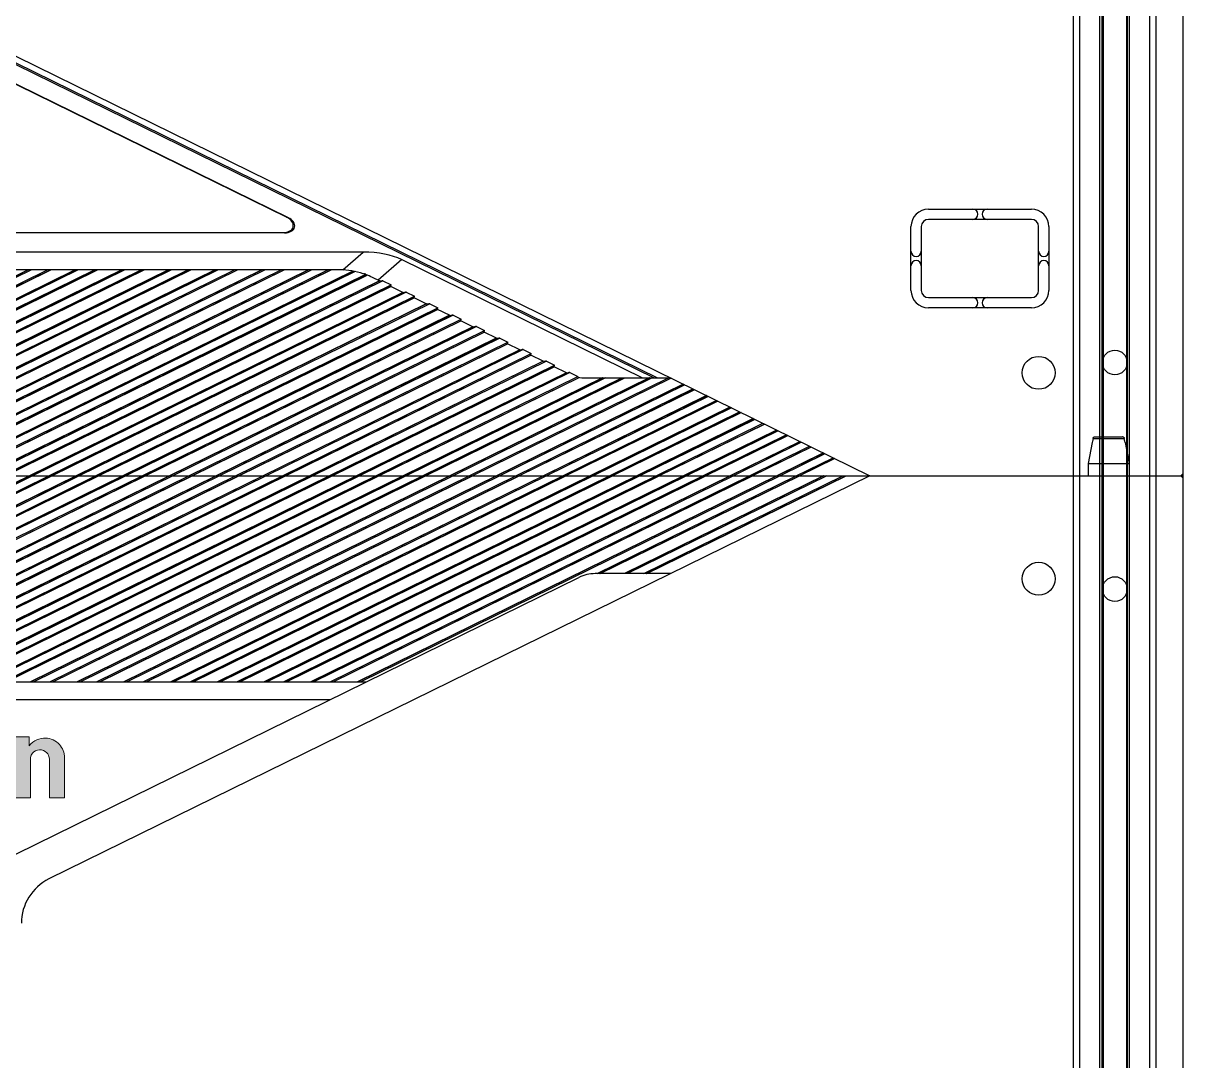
# Model space of a CAD drawing. Header units: millimetres. Extents: x 1927 to 14264, y 1863 to 5555.
# Drawn here: x 12292.3 to 12573.9, y 4331.5 to 4583.4 of the extents above; entities that cross this region are included whole.
import ezdxf

# ---------------------------------------------------------------- set-up
doc = ezdxf.new("R2010")
doc.units = ezdxf.units.MM
doc.layers.add('02___PRT_ALL_AXES', color=7, linetype='Continuous')
doc.layers.add('图层 1', color=7, linetype='Continuous', lineweight=18)

# ---------------------------------------------------------------- blocks, each defined once
blk = doc.blocks.new('rygj')
at = {"color": 114, "linetype": 'Continuous', "true_color": 0x139b48}
for p, q in [((4442.06, 3171.65), (5101.06, 3171.65)), ((4442.06, 3170.15), (5101.06, 3170.15)), ((4495.01, 3165.25), (5068.7, 3165.25)), ((4495.4, 3164.75), (5068.31, 3164.75)), ((4495.01, 3158.05), (5068.7, 3158.05)), ((4495.4, 3158.55), (5068.31, 3158.55)), ((4442.06, 3153.15), (5101.06, 3153.15)), ((4442.06, 3151.65), (5101.06, 3151.65))]:
    blk.add_line(p, q, dxfattribs=at)
at = {"layer": '02___PRT_ALL_AXES', "color": 114, "linetype": 'Continuous', "true_color": 0x139b48}
for p, q in [((5068.14, 3164.49), (4464.57, 3164.49)), ((5068.14, 3158.81), (4464.57, 3158.81))]:
    blk.add_line(p, q, dxfattribs=at)
blk = doc.blocks.new('rsfv')
at = {"rotation": 90}
blk.add_blockref('rygj', (14412.27, 369.86), dxfattribs=at)
blk = doc.blocks.new('RYHF')
h = blk.add_hatch(color=256)
edge = h.paths.add_edge_path()
edge.add_spline(control_points=[(7112.47, 5795.88), (7112.47, 5795.88), (7112.47, 5810.72), (7112.47, 5810.72), (7112.47, 5810.72), (7115.8, 5810.72), (7115.8, 5810.72), (7115.8, 5810.72), (7115.8, 5808.52), (7115.8, 5808.52), (7116.96, 5809.9), (7118.13, 5810.45), (7119.9, 5810.4), (7120.86, 5810.4), (7122.37, 5809.76), (7123.13, 5808.85), (7123.86, 5807.92), (7124.39, 5807.15), (7124.39, 5805.45), (7124.39, 5805.45), (7124.39, 5795.88), (7124.39, 5795.88), (7124.39, 5795.88), (7120.75, 5795.88), (7120.75, 5795.88), (7120.75, 5795.88), (7120.75, 5804.19), (7120.75, 5804.19), (7120.75, 5804.67), (7120.75, 5805.2), (7120.67, 5805.69), (7120.61, 5806.08), (7120.39, 5806.51), (7120.07, 5806.85), (7119.14, 5807.85), (7117.43, 5807.82), (7116.57, 5806.72), (7116.12, 5806.13), (7116.08, 5805.56), (7116.08, 5804.11), (7116.08, 5804.11), (7116.08, 5795.88), (7116.08, 5795.88), (7116.08, 5795.88), (7112.47, 5795.88), (7112.47, 5795.88)], knot_values=[0, 0, 0, 0, 1, 1, 1, 2, 2, 2, 3, 3, 3, 4, 4, 4, 5, 5, 5, 6, 6, 6, 7, 7, 7, 8, 8, 8, 9, 9, 9, 10, 10, 10, 11, 11, 11, 12, 12, 12, 13, 13, 13, 14, 14, 14, 15, 15, 15, 15], degree=3, periodic=0)
at = {"color": 7, "linetype": 'Continuous'}
for p, q in [((7373.87, 5882.19), (7372.92, 5877.09)), ((7373.93, 5882.19), (7373.87, 5882.19)), ((7373.99, 5882.52), (7373.93, 5882.19)), ((7374.05, 5882.85), (7373.99, 5882.52)), ((7374.02, 5882.69), (7373.99, 5882.52)), ((7374.05, 5882.85), (7374.02, 5882.69)), ((7374.11, 5883.18), (7374.05, 5882.85)), ((7374.11, 5883.18), (7381.69, 5883.18)), ((7374.61, 5883.59), (7381.18, 5883.59)), ((7381.75, 5882.85), (7381.69, 5883.18)), ((7381.81, 5882.52), (7381.75, 5882.85)), ((7381.78, 5882.69), (7381.75, 5882.85)), ((7381.81, 5882.52), (7381.78, 5882.69)), ((7381.87, 5882.19), (7381.81, 5882.52)), ((7381.93, 5882.19), (7381.87, 5882.19)), ((7381.93, 5882.19), (7382.87, 5877.09)), ((7372.92, 5877.09), (7372.92, 5874.09)), ((7372.92, 5877.09), (7382.87, 5877.09)), ((7382.87, 5877.09), (7382.87, 5874.09)), ((6795.9, 5874.09), (7395.9, 5874.09)), ((7115.86, 5874.09), (7014.05, 5824.09)), ((7115.94, 5874.09), (7014.12, 5824.09)), ((7116.62, 5874.09), (7014.8, 5824.09)), ((7018.74, 5824.09), (7120.56, 5874.09)), ((7019.42, 5824.09), (7121.24, 5874.09)), ((7019.49, 5824.09), (7121.31, 5874.09)), ((7127.21, 5874.09), (7025.39, 5824.09)), ((7127.28, 5874.09), (7025.46, 5824.09)), ((7127.96, 5874.09), (7026.14, 5824.09)), ((7030.08, 5824.09), (7131.9, 5874.09)), ((7030.76, 5824.09), (7132.58, 5874.09)), ((7030.83, 5824.09), (7132.65, 5874.09)), ((7138.55, 5874.09), (7036.73, 5824.09)), ((7138.62, 5874.09), (7036.81, 5824.09)), ((7139.3, 5874.09), (7037.49, 5824.09)), ((7041.42, 5824.09), (7143.24, 5874.09)), ((7042.1, 5824.09), (7143.92, 5874.09)), ((7042.18, 5824.09), (7144, 5874.09)), ((7149.89, 5874.09), (7048.08, 5824.09)), ((7149.97, 5874.09), (7048.15, 5824.09)), ((7150.65, 5874.09), (7048.83, 5824.09)), ((7052.77, 5824.09), (7154.59, 5874.09)), ((7053.45, 5824.09), (7155.27, 5874.09)), ((7053.52, 5824.09), (7155.34, 5874.09)), ((7161.24, 5874.09), (7059.42, 5824.09)), ((7161.31, 5874.09), (7059.49, 5824.09)), ((7161.99, 5874.09), (7060.17, 5824.09)), ((7064.11, 5824.09), (7165.93, 5874.09)), ((7064.79, 5824.09), (7166.61, 5874.09)), ((7064.86, 5824.09), (7166.68, 5874.09)), ((7172.58, 5874.09), (7070.76, 5824.09)), ((7172.65, 5874.09), (7070.84, 5824.09)), ((7173.33, 5874.09), (7071.51, 5824.09)), ((7075.45, 5824.09), (7177.27, 5874.09)), ((7076.13, 5824.09), (7177.95, 5874.09)), ((7076.21, 5824.09), (7178.02, 5874.09)), ((7183.92, 5874.09), (7082.11, 5824.09)), ((7184, 5874.09), (7082.18, 5824.09)), ((7184.68, 5874.09), (7082.86, 5824.09)), ((7086.8, 5824.09), (7188.62, 5874.09)), ((7087.48, 5824.09), (7189.29, 5874.09)), ((7087.55, 5824.09), (7189.37, 5874.09)), ((7195.27, 5874.09), (7093.45, 5824.09)), ((7195.34, 5874.09), (7093.52, 5824.09)), ((7196.02, 5874.09), (7094.2, 5824.09)), ((7098.14, 5824.09), (7199.96, 5874.09)), ((7098.82, 5824.09), (7200.64, 5874.09)), ((7098.89, 5824.09), (7200.71, 5874.09)), ((7206.61, 5874.09), (7104.79, 5824.09)), ((7206.68, 5874.09), (7104.86, 5824.09)), ((7207.36, 5874.09), (7105.54, 5824.09)), ((7109.48, 5824.09), (7211.3, 5874.09)), ((7110.16, 5824.09), (7211.98, 5874.09)), ((7110.24, 5824.09), (7212.05, 5874.09)), ((7217.95, 5874.09), (7116.13, 5824.09)), ((7218.03, 5874.09), (7116.21, 5824.09)), ((7218.71, 5874.09), (7116.89, 5824.09)), ((7319.9, 5874.09), (7120.61, 5776.23)), ((7120.83, 5824.09), (7222.65, 5874.09)), ((7121.51, 5824.09), (7223.32, 5874.09)), ((7121.58, 5824.09), (7223.4, 5874.09)), ((7229.3, 5874.09), (7127.48, 5824.09)), ((7229.37, 5874.09), (7127.55, 5824.09)), ((7230.05, 5874.09), (7128.23, 5824.09)), ((7132.17, 5824.09), (7233.99, 5874.09)), ((7132.85, 5824.09), (7234.67, 5874.09)), ((7132.92, 5824.09), (7234.74, 5874.09)), ((7240.64, 5874.09), (7138.82, 5824.09)), ((7240.71, 5874.09), (7138.89, 5824.09)), ((7241.39, 5874.09), (7139.57, 5824.09)), ((7143.51, 5824.09), (7245.33, 5874.09)), ((7144.19, 5824.09), (7246.01, 5874.09)), ((7144.27, 5824.09), (7246.08, 5874.09)), ((7251.98, 5874.09), (7150.16, 5824.09)), ((7252.06, 5874.09), (7150.24, 5824.09)), ((7252.74, 5874.09), (7150.92, 5824.09)), ((7154.86, 5824.09), (7256.67, 5874.09)), ((7155.54, 5824.09), (7257.35, 5874.09)), ((7155.61, 5824.09), (7257.43, 5874.09)), ((7263.33, 5874.09), (7161.51, 5824.09)), ((7263.4, 5874.09), (7161.58, 5824.09)), ((7264.08, 5874.09), (7162.26, 5824.09)), ((7166.2, 5824.09), (7268.02, 5874.09)), ((7166.88, 5824.09), (7268.7, 5874.09)), ((7166.95, 5824.09), (7268.77, 5874.09)), ((7274.67, 5874.09), (7172.85, 5824.09)), ((7274.74, 5874.09), (7172.92, 5824.09)), ((7275.42, 5874.09), (7173.6, 5824.09)), ((7177.54, 5824.09), (7279.36, 5874.09)), ((7178.22, 5824.09), (7280.04, 5874.09)), ((7178.3, 5824.09), (7280.11, 5874.09)), ((7286.01, 5874.09), (7184.19, 5824.09)), ((7286.09, 5874.09), (7184.27, 5824.09)), ((7286.77, 5874.09), (7184.95, 5824.09)), ((7188.89, 5824.09), (7290.7, 5874.09)), ((7189.57, 5824.09), (7291.38, 5874.09)), ((7189.64, 5824.09), (7291.46, 5874.09)), ((7297.36, 5874.09), (7195.54, 5824.09)), ((7297.43, 5874.09), (7195.61, 5824.09)), ((7298.11, 5874.09), (7196.29, 5824.09)), ((7253.68, 5850.34), (7302.05, 5874.09)), ((7254.36, 5850.34), (7302.73, 5874.09)), ((7254.44, 5850.34), (7302.8, 5874.09)), ((7308.7, 5874.09), (7260.34, 5850.34)), ((7308.77, 5874.09), (7260.41, 5850.34)), ((7309.45, 5874.09), (7261.09, 5850.34)), ((7265.03, 5850.34), (7313.39, 5874.09)), ((7265.71, 5850.34), (7314.07, 5874.09)), ((7265.78, 5850.34), (7314.14, 5874.09)), ((7395.9, 5873.59), (7395.4, 5874.09)), ((7395.9, 5874.09), (7395.9, 5536.59)), ((7084.61, 5768.57), (7249.24, 5849.42)), ((7271.54, 5850.34), (7253.21, 5850.34)), ((7000.59, 5824.09), (7197.66, 5824.09)), ((6994.93, 5819.81), (7188.94, 5819.81)), ((7104.12, 5640.6), (7267.57, 5560.34)), ((7104.52, 5640.8), (7268.36, 5560.34)), ((7106.11, 5641.58), (7319.9, 5536.59)), ((7108.66, 5633.64), (7178.68, 5599.26)), ((7108.66, 5633.55), (7178.33, 5599.34)), ((7334.15, 5601.34), (7359.15, 5601.34)), ((7178.33, 5599.34), (7178.68, 5599.26)), ((7359.15, 5598.84), (7334.15, 5598.84)), ((7177.83, 5595.59), (7034.39, 5595.59)), ((7034.74, 5595.67), (7177.48, 5595.67)), ((7177.48, 5595.67), (7177.83, 5595.59)), ((7329.9, 5581.59), (7329.9, 5597.09)), ((7332.4, 5597.09), (7332.4, 5581.59)), ((7360.9, 5581.59), (7360.9, 5597.09)), ((7363.4, 5597.09), (7363.4, 5581.59)), ((7196.87, 5590.88), (7002.86, 5590.88)), ((7191.97, 5586.58), (7196.87, 5590.88)), ((7206.24, 5589.07), (7200.54, 5584.07)), ((7206.24, 5589.07), (7264.73, 5560.34)), ((7191.21, 5586.59), (6994.14, 5586.59)), ((7115.59, 5586.59), (7013.77, 5536.59)), ((7115.67, 5586.59), (7013.85, 5536.59)), ((7116.35, 5586.59), (7014.53, 5536.59)), ((7018.47, 5536.59), (7120.28, 5586.59)), ((7019.15, 5536.59), (7120.96, 5586.59)), ((7019.22, 5536.59), (7121.04, 5586.59)), ((7126.94, 5586.59), (7025.12, 5536.59)), ((7127.01, 5586.59), (7025.19, 5536.59)), ((7127.69, 5586.59), (7025.87, 5536.59)), ((7029.81, 5536.59), (7131.63, 5586.59)), ((7030.49, 5536.59), (7132.31, 5586.59)), ((7030.56, 5536.59), (7132.38, 5586.59)), ((7138.28, 5586.59), (7036.46, 5536.59)), ((7138.35, 5586.59), (7036.53, 5536.59)), ((7139.03, 5586.59), (7037.21, 5536.59)), ((7041.15, 5536.59), (7142.97, 5586.59)), ((7041.83, 5536.59), (7143.65, 5586.59)), ((7041.91, 5536.59), (7143.72, 5586.59)), ((7149.62, 5586.59), (7047.8, 5536.59)), ((7149.7, 5586.59), (7047.88, 5536.59)), ((7150.37, 5586.59), (7048.56, 5536.59)), ((7052.5, 5536.59), (7154.31, 5586.59)), ((7053.18, 5536.59), (7154.99, 5586.59)), ((7053.25, 5536.59), (7155.07, 5586.59)), ((7160.97, 5586.59), (7059.15, 5536.59)), ((7161.04, 5586.59), (7059.22, 5536.59)), ((7161.72, 5586.59), (7059.9, 5536.59)), ((7063.84, 5536.59), (7165.66, 5586.59)), ((7064.52, 5536.59), (7166.34, 5586.59)), ((7064.59, 5536.59), (7166.41, 5586.59)), ((7172.31, 5586.59), (7070.49, 5536.59)), ((7172.38, 5586.59), (7070.56, 5536.59)), ((7173.06, 5586.59), (7071.24, 5536.59)), ((7075.18, 5536.59), (7177, 5586.59)), ((7075.86, 5536.59), (7177.68, 5586.59)), ((7075.94, 5536.59), (7177.75, 5586.59)), ((7183.65, 5586.59), (7081.83, 5536.59)), ((7183.73, 5586.59), (7081.91, 5536.59)), ((7184.4, 5586.59), (7082.59, 5536.59)), ((7086.53, 5536.59), (7188.34, 5586.59)), ((7087.21, 5536.59), (7189.02, 5586.59)), ((7087.28, 5536.59), (7189.1, 5586.59)), ((7194.4, 5586.3), (7093.18, 5536.59)), ((7194.45, 5586.29), (7093.25, 5536.59)), ((7194.95, 5586.2), (7093.93, 5536.59)), ((7097.87, 5536.59), (7197.52, 5585.53)), ((7098.55, 5536.59), (7197.81, 5585.34)), ((7098.62, 5536.59), (7197.85, 5585.32)), ((7200.87, 5583.9), (7104.52, 5536.59)), ((7200.9, 5583.89), (7104.59, 5536.59)), ((7201.7, 5583.94), (7105.27, 5536.59)), ((7201.03, 5583.82), (7199.15, 5584.75)), ((7201.7, 5583.94), (7203.67, 5582.97)), ((7109.21, 5536.59), (7203.67, 5582.97)), ((7109.89, 5536.59), (7203.55, 5582.59)), ((7109.96, 5536.59), (7203.59, 5582.57)), ((7206.54, 5581.12), (7115.86, 5536.59)), ((7206.57, 5581.1), (7115.94, 5536.59)), ((7207.37, 5581.16), (7116.62, 5536.59)), ((7206.7, 5581.04), (7203.43, 5582.65)), ((7207.37, 5581.16), (7209.34, 5580.19)), ((7120.56, 5536.59), (7209.34, 5580.19)), ((7121.24, 5536.59), (7209.22, 5579.8)), ((7121.31, 5536.59), (7209.26, 5579.78)), ((7212.21, 5578.33), (7127.21, 5536.59)), ((7212.25, 5578.32), (7127.28, 5536.59)), ((7213.04, 5578.37), (7127.96, 5536.59)), ((7212.37, 5578.25), (7209.1, 5579.86)), ((7213.04, 5578.37), (7215.01, 5577.4)), ((7334.15, 5579.84), (7359.15, 5579.84)), ((7131.9, 5536.59), (7215.01, 5577.4)), ((7132.58, 5536.59), (7214.9, 5577.01)), ((7132.65, 5536.59), (7214.93, 5577)), ((7217.88, 5575.55), (7138.55, 5536.59)), ((7217.92, 5575.53), (7138.62, 5536.59)), ((7218.71, 5575.59), (7139.3, 5536.59)), ((7218.04, 5575.47), (7214.77, 5577.08)), ((7218.71, 5575.59), (7220.68, 5574.62)), ((7359.15, 5577.34), (7334.15, 5577.34)), ((7143.24, 5536.59), (7220.68, 5574.62)), ((7143.92, 5536.59), (7220.57, 5574.23)), ((7143.99, 5536.59), (7220.6, 5574.21)), ((7223.55, 5572.76), (7149.89, 5536.59)), ((7223.59, 5572.75), (7149.97, 5536.59)), ((7224.38, 5572.8), (7150.65, 5536.59)), ((7223.72, 5572.68), (7220.44, 5574.29)), ((7224.38, 5572.8), (7226.35, 5571.83)), ((7154.59, 5536.59), (7226.35, 5571.83)), ((7155.26, 5536.59), (7226.24, 5571.44)), ((7155.34, 5536.59), (7226.28, 5571.43)), ((7229.22, 5569.98), (7161.24, 5536.59)), ((7229.26, 5569.96), (7161.31, 5536.59)), ((7230.05, 5570.02), (7161.99, 5536.59)), ((7229.39, 5569.9), (7226.11, 5571.51)), ((7230.05, 5570.02), (7232.02, 5569.05)), ((7165.93, 5536.59), (7232.02, 5569.05)), ((7166.61, 5536.59), (7231.91, 5568.66)), ((7166.68, 5536.59), (7231.95, 5568.64)), ((7234.9, 5567.19), (7172.58, 5536.59)), ((7234.93, 5567.18), (7172.65, 5536.59)), ((7235.73, 5567.23), (7173.33, 5536.59)), ((7235.06, 5567.11), (7231.78, 5568.72)), ((7235.73, 5567.23), (7237.7, 5566.26)), ((7177.27, 5536.59), (7237.7, 5566.26)), ((7177.95, 5536.59), (7237.58, 5565.87)), ((7178.02, 5536.59), (7237.62, 5565.86)), ((7240.57, 5564.41), (7183.92, 5536.59)), ((7240.6, 5564.39), (7184, 5536.59)), ((7241.4, 5564.45), (7184.68, 5536.59)), ((7240.73, 5564.33), (7237.46, 5565.94)), ((7241.4, 5564.45), (7243.37, 5563.48)), ((7188.61, 5536.59), (7243.37, 5563.48)), ((7189.29, 5536.59), (7243.25, 5563.09)), ((7189.37, 5536.59), (7243.29, 5563.07)), ((7246.24, 5561.62), (7195.27, 5536.59)), ((7246.28, 5561.6), (7195.34, 5536.59)), ((7247.07, 5561.66), (7196.02, 5536.59)), ((7246.4, 5561.54), (7243.13, 5563.15)), ((7247.07, 5561.66), (7249.04, 5560.69)), ((7199.96, 5536.59), (7249.04, 5560.69)), ((7200.64, 5536.59), (7249.31, 5560.49)), ((7200.71, 5536.59), (7249.36, 5560.48)), ((7254.97, 5560.34), (7206.61, 5536.59)), ((7255.05, 5560.34), (7206.68, 5536.59)), ((7255.73, 5560.34), (7207.36, 5536.59)), ((7211.3, 5536.59), (7259.67, 5560.34)), ((7211.98, 5536.59), (7260.34, 5560.34)), ((7212.05, 5536.59), (7260.42, 5560.34)), ((7266.32, 5560.34), (7217.95, 5536.59)), ((7266.39, 5560.34), (7218.03, 5536.59)), ((7267.07, 5560.34), (7218.71, 5536.59)), ((7222.64, 5536.59), (7271.01, 5560.34)), ((7223.32, 5536.59), (7271.61, 5560.3)), ((7271.65, 5560.29), (7223.4, 5536.59)), ((7274.6, 5558.84), (7229.3, 5536.59)), ((7274.63, 5558.82), (7229.37, 5536.59)), ((7274.97, 5558.65), (7230.05, 5536.59)), ((7250.94, 5560.34), (7271.54, 5560.34)), ((7233.99, 5536.59), (7276.94, 5557.69)), ((7234.67, 5536.59), (7277.28, 5557.52)), ((7277.32, 5557.5), (7234.74, 5536.59)), ((7280.27, 5556.05), (7240.64, 5536.59)), ((7280.31, 5556.03), (7240.71, 5536.59)), ((7280.65, 5555.87), (7241.39, 5536.59)), ((7245.33, 5536.59), (7282.62, 5554.9)), ((7246.01, 5536.59), (7282.96, 5554.73)), ((7282.99, 5554.72), (7246.08, 5536.59)), ((7285.94, 5553.27), (7251.98, 5536.59)), ((7285.98, 5553.25), (7252.06, 5536.59)), ((7286.32, 5553.08), (7252.74, 5536.59)), ((7256.67, 5536.59), (7288.29, 5552.12)), ((7257.35, 5536.59), (7288.63, 5551.95)), ((7288.66, 5551.93), (7257.43, 5536.59)), ((7291.61, 5550.48), (7263.33, 5536.59)), ((7291.65, 5550.46), (7263.4, 5536.59)), ((7291.99, 5550.3), (7264.08, 5536.59)), ((7268.02, 5536.59), (7293.96, 5549.33)), ((7268.7, 5536.59), (7294.3, 5549.16)), ((7294.34, 5549.15), (7268.77, 5536.59)), ((7297.28, 5547.7), (7274.67, 5536.59)), ((7297.32, 5547.68), (7274.74, 5536.59)), ((7297.66, 5547.51), (7275.42, 5536.59)), ((7279.36, 5536.59), (7299.63, 5546.54)), ((7280.04, 5536.59), (7299.97, 5546.38)), ((7300.01, 5546.36), (7280.11, 5536.59)), ((7302.96, 5544.91), (7286.01, 5536.59)), ((7302.99, 5544.89), (7286.09, 5536.59)), ((7303.33, 5544.73), (7286.77, 5536.59)), ((7290.7, 5536.59), (7305.3, 5543.76)), ((7291.38, 5536.59), (7305.64, 5543.59)), ((7305.68, 5543.57), (7291.46, 5536.59)), ((7308.63, 5542.13), (7297.36, 5536.59)), ((7308.66, 5542.11), (7297.43, 5536.59)), ((7309, 5541.94), (7298.11, 5536.59)), ((7302.05, 5536.59), (7310.97, 5540.97)), ((7302.73, 5536.59), (7311.31, 5540.81)), ((7311.35, 5540.79), (7302.8, 5536.59)), ((6795.9, 5536.59), (7395.9, 5536.59)), ((7395.4, 5536.59), (7395.9, 5537.09))]:
    blk.add_line(p, q, dxfattribs=at)
for centre, radius in [((7360.9, 5849.09), 4), ((7379.4, 5846.59), 3), ((7379.4, 5564.09), 3), ((7360.9, 5561.59), 4)]:
    blk.add_circle(centre, radius, dxfattribs=at)
for centre, radius, start, end in [((7381.18, 5883.07), 0.522, 77.0352, 89.9936), ((7253.21, 5841.34), 9, 90, 116.1543), ((7125.9, 5765.45), 12, 116.1543, 180), ((7334.15, 5597.09), 4.25, 90, 180), ((7344.9, 5600.09), 1.25, 270, 90), ((7348.4, 5600.09), 1.25, 90, 270), ((7359.15, 5597.09), 4.25, 0, 90), ((7334.15, 5597.09), 1.75, 90, 180), ((7359.15, 5597.09), 1.75, 0, 90), ((7331.15, 5591.09), 1.25, 180, 0), ((7362.15, 5591.09), 1.25, 180, 0), ((7191.21, 5568.59), 18, 71.4761, 90), ((7331.15, 5587.59), 1.25, 0, 180), ((7362.15, 5587.59), 1.25, 0, 180), ((7191.21, 5568.59), 18, 63.8457, 69.3822), ((7334.15, 5581.59), 4.25, 180, 270), ((7334.15, 5581.59), 1.75, 180, 270), ((7359.15, 5581.59), 4.25, 270, 0), ((7359.15, 5581.59), 1.75, 270, 0), ((7344.9, 5578.59), 1.25, 270, 90), ((7348.4, 5578.59), 1.25, 90, 270), ((7250.94, 5569.34), 9, 257.6267, 270)]:
    blk.add_arc(centre, radius, start, end, dxfattribs=at)
for centre, major_axis, ratio, start_param, end_param in [((7176.88, 5597.74), (3.02, -0.7), 0.645172, -1.225206, 1.225206), ((7177.23, 5597.66), (3.02, -0.7), 0.645172, -1.225206, 1.225206), ((6863.89, 5282.82), (345.95, 303.53), 0.152098, 0.063173, 0.171647), ((6858.52, 5278.1), (345.95, 303.53), 0.152098, 0.107438, 0.114438), ((7199.65, 5582.94), (2.07, 0.98), 0.130507, 0.103317, 0.78299), ((7201.62, 5581.97), (2.07, 0.98), 0.130507, -0.576357, 0.103317), ((7205.33, 5580.15), (2.07, 0.98), 0.130507, 0.103317, 0.78299), ((7207.3, 5579.19), (2.07, 0.98), 0.130507, -0.576357, 0.103317), ((7211, 5577.37), (2.07, 0.98), 0.130507, 0.103317, 0.78299), ((7212.97, 5576.4), (2.07, 0.98), 0.130507, -0.576357, 0.103317), ((7216.67, 5574.58), (2.07, 0.98), 0.130507, 0.103317, 0.78299), ((7218.64, 5573.62), (2.07, 0.98), 0.130507, -0.576357, 0.103317), ((7222.34, 5571.8), (2.07, 0.98), 0.130507, 0.103317, 0.78299), ((7224.31, 5570.83), (2.07, 0.98), 0.130507, -0.576357, 0.103317), ((7228.01, 5569.01), (2.07, 0.98), 0.130507, 0.103317, 0.78299), ((7229.98, 5568.05), (2.07, 0.98), 0.130507, -0.576357, 0.103317), ((7233.68, 5566.23), (2.07, 0.98), 0.130507, 0.103317, 0.78299), ((7235.65, 5565.26), (2.07, 0.98), 0.130507, -0.576357, 0.103317), ((7239.36, 5563.44), (2.07, 0.98), 0.130507, 0.103317, 0.78299), ((7241.33, 5562.48), (2.07, 0.98), 0.130507, -0.576357, 0.103317), ((7245.03, 5560.66), (2.07, 0.98), 0.130507, 0.103317, 0.78299), ((7247, 5559.69), (2.07, 0.98), 0.130507, -0.29501, 0.103317)]:
    blk.add_ellipse(centre, major_axis=major_axis, ratio=ratio, start_param=start_param, end_param=end_param, dxfattribs=at)
for points, knots in [([(7374.11, 5883.18), (7374.11, 5883.19), (7374.12, 5883.23), (7374.14, 5883.26), (7374.15, 5883.29)], [0, 0, 0, 0, 0.249866, 1, 1, 1, 1]), ([(7374.15, 5883.29), (7374.15, 5883.31), (7374.17, 5883.34), (7374.19, 5883.38), (7374.21, 5883.39)], [0, 0, 0, 0, 0.500081, 1, 1, 1, 1]), ([(7374.21, 5883.39), (7374.22, 5883.41), (7374.24, 5883.44), (7374.27, 5883.46), (7374.29, 5883.47)], [0, 0, 0, 0, 0.499978, 1, 1, 1, 1]), ([(7374.29, 5883.47), (7374.3, 5883.49), (7374.33, 5883.51), (7374.37, 5883.53), (7374.38, 5883.54)], [0, 0, 0, 0, 0.500013, 1, 1, 1, 1]), ([(7374.38, 5883.54), (7374.4, 5883.55), (7374.44, 5883.56), (7374.48, 5883.57), (7374.5, 5883.58)], [0, 0, 0, 0, 0.499911, 1, 1, 1, 1]), ([(7374.5, 5883.58), (7374.51, 5883.58), (7374.55, 5883.59), (7374.58, 5883.59), (7374.61, 5883.59)], [0, 0, 0, 0, 0.250382, 1, 1, 1, 1]), ([(7381.3, 5883.58), (7381.32, 5883.57), (7381.36, 5883.56), (7381.4, 5883.55), (7381.41, 5883.54)], [0, 0, 0, 0, 0.500089, 1, 1, 1, 1]), ([(7381.41, 5883.54), (7381.43, 5883.53), (7381.47, 5883.51), (7381.5, 5883.49), (7381.51, 5883.47)], [0, 0, 0, 0, 0.499987, 1, 1, 1, 1]), ([(7381.51, 5883.47), (7381.53, 5883.46), (7381.56, 5883.44), (7381.58, 5883.41), (7381.59, 5883.39)], [0, 0, 0, 0, 0.500022, 1, 1, 1, 1]), ([(7381.59, 5883.39), (7381.6, 5883.38), (7381.63, 5883.34), (7381.64, 5883.31), (7381.65, 5883.29)], [0, 0, 0, 0, 0.499919, 1, 1, 1, 1]), ([(7381.65, 5883.29), (7381.66, 5883.28), (7381.67, 5883.25), (7381.68, 5883.21), (7381.69, 5883.18)], [0, 0, 0, 0, 0.250397, 1, 1, 1, 1]), ([(7197.52, 5585.53), (7197.53, 5585.53), (7197.54, 5585.52), (7197.55, 5585.52), (7197.56, 5585.51), (7197.56, 5585.5), (7197.57, 5585.49), (7197.57, 5585.48), (7197.56, 5585.46), (7197.56, 5585.45), (7197.55, 5585.44), (7197.55, 5585.44)], [0, 0, 0, 0, 0.126258, 0.252416, 0.378065, 0.440847, 0.503376, 0.627544, 0.751631, 0.875774, 1, 1, 1, 1])]:
    blk.add_open_spline(points, degree=3, knots=knots, dxfattribs=at)
at = {"layer": '图层 1', "lineweight": 0}
blk.add_open_spline([(7112.47, 5795.88), (7112.47, 5795.88), (7112.47, 5810.72), (7112.47, 5810.72), (7112.47, 5810.72), (7115.8, 5810.72), (7115.8, 5810.72), (7115.8, 5810.72), (7115.8, 5808.52), (7115.8, 5808.52), (7116.96, 5809.9), (7118.13, 5810.45), (7119.9, 5810.4), (7120.86, 5810.4), (7122.37, 5809.76), (7123.13, 5808.85), (7123.86, 5807.92), (7124.39, 5807.15), (7124.39, 5805.45), (7124.39, 5805.45), (7124.39, 5795.88), (7124.39, 5795.88), (7124.39, 5795.88), (7120.75, 5795.88), (7120.75, 5795.88), (7120.75, 5795.88), (7120.75, 5804.19), (7120.75, 5804.19), (7120.75, 5804.67), (7120.75, 5805.2), (7120.67, 5805.69), (7120.61, 5806.08), (7120.39, 5806.51), (7120.07, 5806.85), (7119.14, 5807.85), (7117.43, 5807.82), (7116.57, 5806.72), (7116.12, 5806.13), (7116.08, 5805.56), (7116.08, 5804.11), (7116.08, 5804.11), (7116.08, 5795.88), (7116.08, 5795.88), (7116.08, 5795.88), (7112.47, 5795.88), (7112.47, 5795.88)], degree=3, knots=[0, 0, 0, 0, 1, 1, 1, 2, 2, 2, 3, 3, 3, 4, 4, 4, 5, 5, 5, 6, 6, 6, 7, 7, 7, 8, 8, 8, 9, 9, 9, 10, 10, 10, 11, 11, 11, 12, 12, 12, 13, 13, 13, 14, 14, 14, 15, 15, 15, 15], dxfattribs=at)
blk = doc.blocks.new('*U345')
blk.add_blockref('RYHF', (-7095.9, -5710.09))
blk = doc.blocks.new('*U346')
at = {"color": 0, "linetype": 'ByBlock', "lineweight": -2, "transparency": 16777216}
for p in [(2400, 1350), (2400, 1012.5)]:
    blk.add_blockref('*U345', p, dxfattribs=at)

msp = doc.modelspace()

# ---------------------------------------------------------------- block references
for name, p in [('*U346', (9873.87292, 3297.0031)), ('rsfv', (1306.74628, -675.91128))]:
    msp.add_blockref(name, p)

doc.saveas('drawing.dxf')
